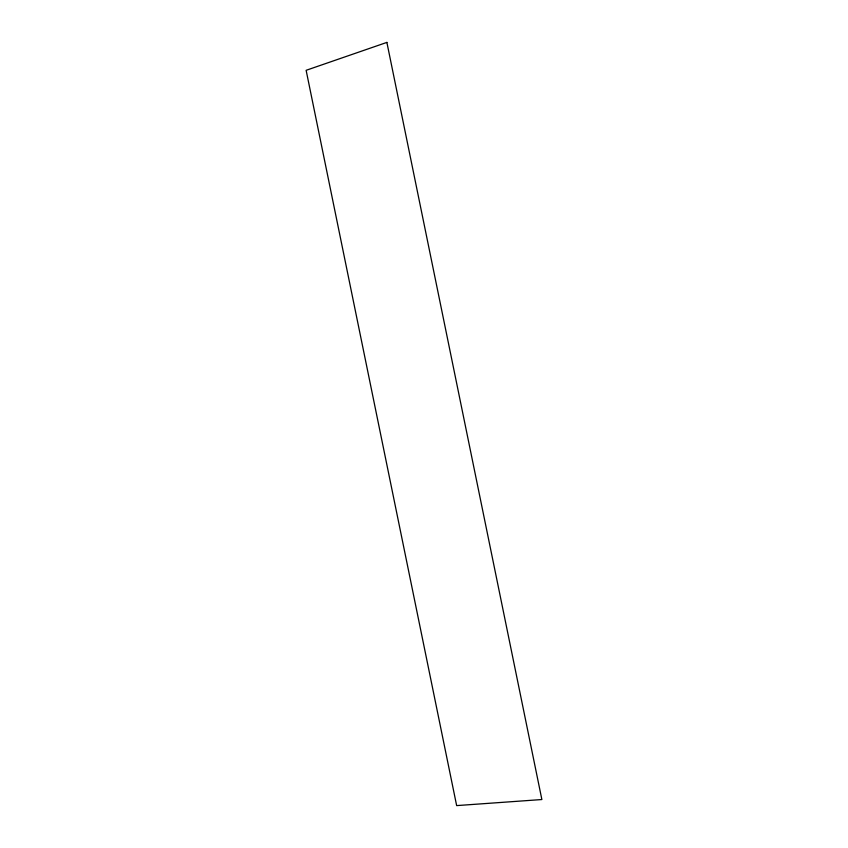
<?xml version="1.0" encoding="UTF-8"?>
<svg xmlns="http://www.w3.org/2000/svg" width="848" height="848" viewBox="0 0 848 848"><rect width="100%" height="100%" fill="white"/><g stroke="black" fill="none" stroke-linecap="round" stroke-linejoin="round"><path stroke-width="1.27" d="M386.879 42.4L306.128 70.31L456.648 805.6L541.872 799.537L386.879 42.4"/></g></svg>
